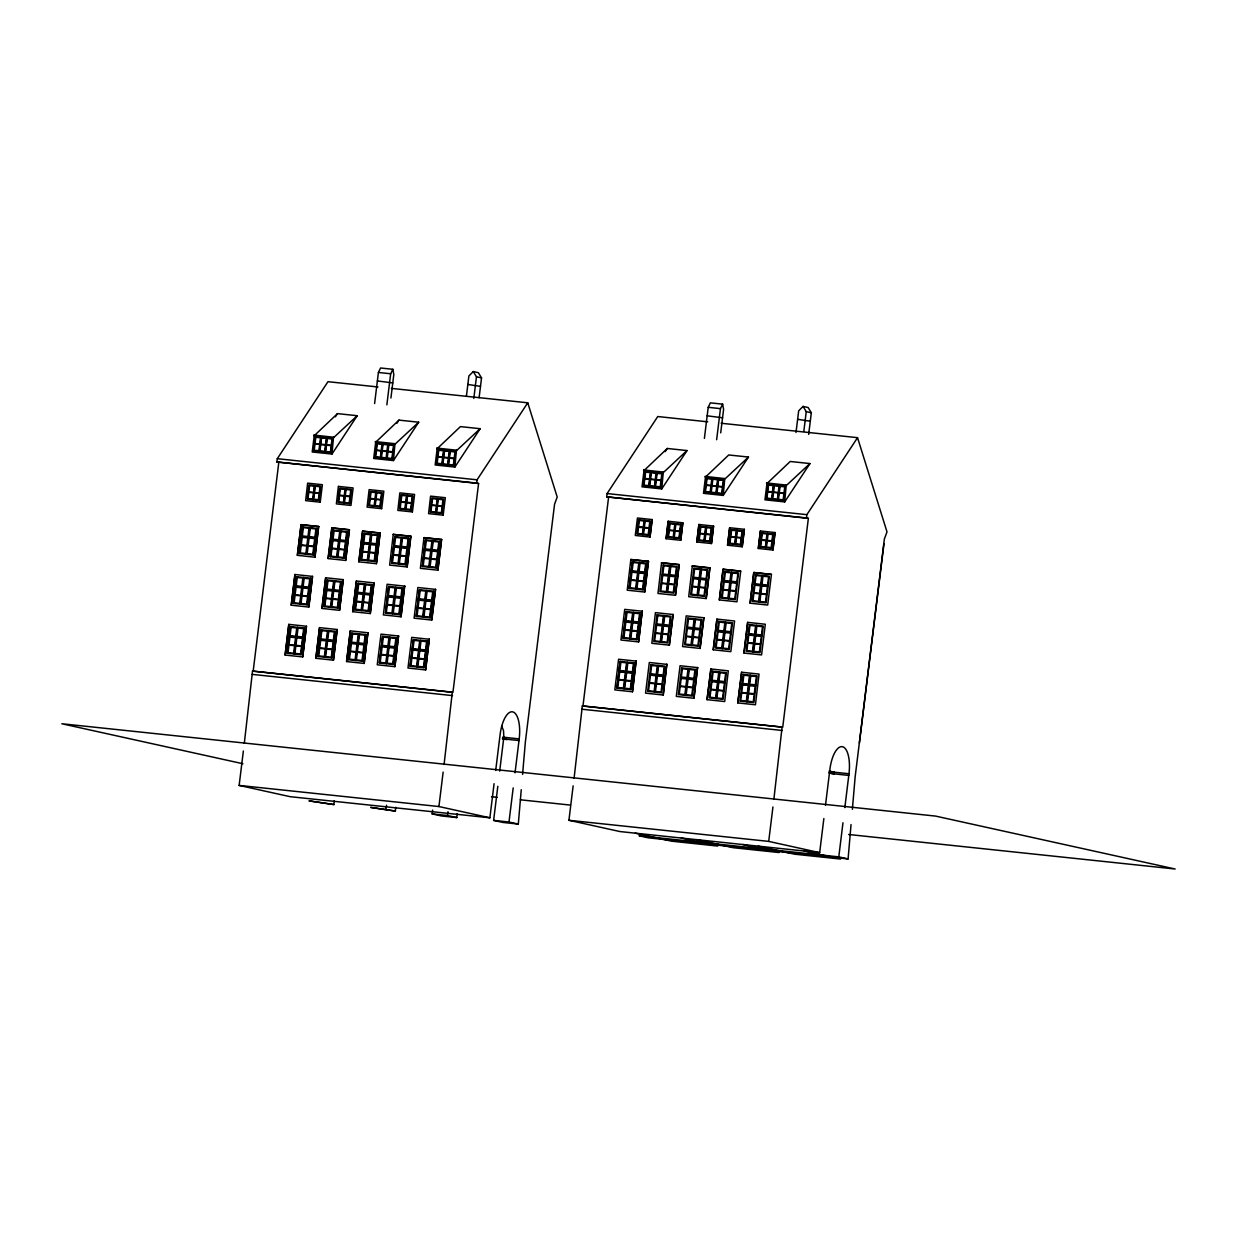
<?xml version="1.0" encoding="UTF-8"?>
<svg xmlns="http://www.w3.org/2000/svg" width="1237" height="1237" viewBox="0 0 1237 1237"><rect width="100%" height="100%" fill="white"/><g stroke="black" fill="none" stroke-linecap="round" stroke-linejoin="round"><path stroke-width="1.5" d="M333.897 804.576L309.219 800.896L333.897 804.576L334.222 800.756M395.361 811.07L370.698 807.405L395.361 811.07L395.685 807.251M432.625 810.111L432.161 813.9L441.47 815.956L456.824 817.58L457.164 813.76M497.815 786.299L493.625 820.394L502.933 822.45L518.303 824.074L521.256 789.701M522.571 774.424L525.369 741.968L554.563 504.217L557.207 497.027L527.751 402.798L391.371 388.387M848.087 858.926L838.794 856.87L639.003 835.764L648.312 837.82L848.087 858.926L851.041 824.569M852.37 809.292L855.154 776.836L883.991 543.615M244.307 743.344L252.518 671.088L452.943 692.333L478.58 483.512L276.887 461.973L277.289 458.695L327.975 381.692L377.919 386.965M494.073 783.701L489.883 817.796L290.107 796.674L239.143 785.418L243.364 750.998M253.168 671.227L278.804 462.406M285.036 655.038L288.809 624.376L306.467 626.262L302.709 656.924L285.19 655.069L288.809 624.376M291.159 605.171L294.932 574.509L312.59 576.396L308.833 607.058L291.313 605.202L294.932 574.509M297.282 555.305L301.055 524.643L318.713 526.529L314.956 557.191L297.437 555.336L301.055 524.643M287.278 653.275L290.401 626.571L304.379 628.071L301.117 654.729L287.123 653.244L290.401 626.571M293.246 603.378L296.524 576.705L310.502 578.205L307.24 604.862L293.401 603.409L296.524 576.705M299.369 553.511L302.648 526.838L316.626 528.338L313.348 554.996L299.524 553.542L302.648 526.838M314.291 435.177L312.219 451.984L331.964 454.056L357.215 415.709L337.485 413.622L314.09 435.857L313.781 435.068L334.021 437.264L357.215 415.709M294.19 654.002L297.468 627.329M300.313 604.135L303.591 577.463M306.436 554.269L309.714 527.596M313.131 499.748L314.878 485.6M319.378 451.397L321.11 437.233M318.899 500.367L320.63 486.203L308.987 484.966L307.379 499.145L318.775 500.336M325.13 452L326.877 437.852M320.228 502.191L322.378 484.703L307.642 483.141L305.632 500.645L320.105 502.16M312.451 576.365L308.833 607.058M318.574 526.498L314.956 557.191M331.964 454.056L333.511 437.156M315.775 658.285L319.533 627.623L337.206 629.509L333.449 660.171L315.93 658.316L319.533 627.623M321.898 608.418L325.656 577.756L343.329 579.643L339.572 610.305L322.053 608.449L325.656 577.756M328.021 558.552L331.779 527.89L349.452 529.776L345.695 560.438L328.176 558.583L331.933 527.936L349.452 529.776M338.381 486.388L336.371 503.892L350.968 505.438L353.117 487.95L338.505 486.419M318.017 656.522L321.141 629.819L335.119 631.318L331.841 657.991L317.863 656.491L321.141 629.819M323.986 606.625L327.264 579.952L341.242 581.452L337.964 608.125L324.14 606.656L327.264 579.952M330.109 556.758L333.387 530.085L347.365 531.585L344.087 558.258L330.264 556.789L333.387 530.085M324.929 657.249L328.207 630.576M331.052 607.382L334.33 580.71M337.175 557.516L340.453 530.843M343.871 502.995L345.602 488.847M349.638 503.614L351.37 489.45L339.711 488.213L338.103 502.392L349.499 503.583M343.175 579.612L339.572 610.305M349.298 529.745L345.695 560.438M374.61 403.556L378.414 372.476L380.579 367.992L392.84 369.291L393.814 374.455L390.923 398.005M346.515 661.532L350.272 630.87L367.946 632.756L364.173 663.419L346.654 661.579L350.272 630.87M352.622 611.666L356.395 581.003L374.069 582.89L370.296 613.552L352.777 611.712L356.395 581.003M358.745 561.799L362.518 531.137L380.192 533.023L376.419 563.685L358.9 561.845L362.673 531.183L380.192 533.023M348.602 659.738L351.865 633.066L365.858 634.566L362.58 661.238L348.741 659.769L351.865 633.066M354.725 609.872L357.988 583.199L371.981 584.699L368.703 611.372L354.864 609.903L357.988 583.199M360.848 560.005L364.111 533.333L378.105 534.832L374.826 561.505L360.988 560.036L364.111 533.333M375.754 441.671L373.698 458.479L393.428 460.566L418.694 422.204L398.948 420.116L375.569 442.351L375.244 441.563L395.484 443.758L418.694 422.204M386.856 404.855L390.676 373.76L392.84 369.291M355.668 660.496L358.946 633.839M361.792 610.63L365.07 583.957M367.915 560.763L371.177 534.09M374.61 506.242L376.342 492.094M380.841 457.891L382.573 443.743M380.362 506.861L382.109 492.697L370.451 491.46L368.842 505.639L380.238 506.83M386.609 458.494L388.341 444.346M381.707 508.685L383.841 491.197L369.121 489.636L367.095 507.139L381.568 508.654M373.914 582.859L370.296 613.552M380.037 532.992L376.419 563.685M393.428 460.566L394.974 443.65M398.685 636.004L381.011 634.133L377.239 664.779L394.912 666.666L398.53 635.973L394.912 666.666M404.808 586.137L387.135 584.266L383.362 614.913L401.035 616.799L404.654 586.106L401.035 616.799M393.258 534.399L389.64 565.093L407.159 566.933L410.931 536.27L393.258 534.399L410.931 536.27M379.481 663.017L382.604 636.313L396.582 637.813L393.32 664.485L379.326 662.986L382.759 636.344M385.449 613.119L388.727 586.446L402.705 587.946L399.443 614.619L385.604 613.15L388.727 586.446M391.572 563.252L394.85 536.58L408.828 538.08L405.566 564.752L391.727 563.283L394.85 536.58M386.392 663.743L389.67 637.086M392.516 613.877L395.794 587.219M398.639 564.01L401.917 537.353M405.334 509.489L407.081 495.341M411.101 510.108L412.833 495.96L401.19 494.707L399.582 508.886L410.978 510.077M405.566 564.752L408.828 538.08M412.431 511.932L414.581 494.46L399.86 492.883L397.835 510.386L412.308 511.902M410.777 536.24L407.159 566.933M386.052 809.029L386.532 805.241M429.409 639.266L411.735 637.38L407.978 668.042L425.652 669.913L429.254 639.22L425.652 669.913M435.532 589.4L417.859 587.513L414.101 618.175L431.775 620.046L435.532 589.4L431.775 620.046M423.982 537.647L420.379 568.34L437.898 570.18L441.655 539.533L423.982 537.647L441.655 539.533M410.22 666.264L413.344 639.56L427.322 641.06L424.044 667.733L410.065 666.233L413.498 639.591M416.189 616.366L419.467 589.693L433.445 591.193L430.167 617.866L416.343 616.397L419.467 589.693M422.312 566.5L425.59 539.827L439.568 541.327L436.29 567.999L422.466 566.531L425.59 539.827M437.233 448.181L435.161 464.973L454.891 467.06L480.157 428.698L460.427 426.61L437.032 448.845L436.723 448.057L456.963 450.253L480.157 428.698M417.132 667.006L420.41 640.333M423.255 617.139L426.533 590.466M429.378 567.273L432.656 540.6M436.073 512.752L437.805 498.588M442.32 464.385L444.052 450.237M441.841 513.355L443.573 499.207L431.929 497.954L430.306 512.133L441.717 513.324M448.072 465.004L449.82 450.84M436.29 567.999L439.568 541.327M443.171 515.18L445.32 497.707L430.584 496.13L428.574 513.633L443.047 515.149M441.501 539.487L437.898 570.18M454.891 467.06L456.453 450.144M466.457 395.763L468.885 375.971L473.261 371.564L478.348 372.677L481.533 377.904L479.106 397.68M473.802 398.438L476.461 376.775L473.261 371.564M478.58 483.512L476.662 483.095L477.065 479.817L527.751 402.798M252.518 671.088L452.309 692.194L444.083 764.466M489.883 817.796L438.919 806.539L443.14 772.12M456.824 817.58L447.531 815.523L447.995 811.735M495.697 770.435L500.088 734.685A25.142 9.741 -84 0 1 512.706 711.863A25.142 9.741 -84 0 1 519.2 738.906L502.748 737.128L502.547 738.798L506.814 739.649M499.686 771.146L503.629 738.937M518.303 824.074L508.995 822.017L513.185 787.923M515.04 772.769L519.2 738.906M574.092 778.212L582.318 705.94L782.727 727.201L808.364 518.38L606.671 496.841L607.089 493.563L657.759 416.544L707.703 421.817M823.857 818.554L819.667 852.649L619.892 831.542L568.927 820.286L573.148 785.851M582.952 706.08L608.589 497.259M636.266 661.115L618.593 659.244L614.82 689.89L632.494 691.777L636.112 661.084L632.494 691.777M642.39 611.248L624.716 609.377L620.943 640.024L638.617 641.91L642.235 611.217L638.617 641.91M630.839 559.511L627.221 590.204L644.74 592.044L648.513 561.382L630.839 559.511L648.513 561.382M652.162 519.571L637.442 517.994L635.292 535.466L650.013 537.044L652.162 519.571L650.013 537.044M616.907 688.097L620.185 661.424L634.179 662.924L630.901 689.597L617.062 688.128L620.185 661.424M623.031 638.23L626.309 611.557L640.302 613.057L637.024 639.73L623.185 638.261L626.309 611.557M629.154 588.364L632.432 561.691L646.41 563.191L643.147 589.863L629.308 588.395L632.432 561.691M644.075 470.029L642.018 486.837L661.749 488.924L686.999 450.562L667.269 448.474L643.874 470.709L643.565 469.921L663.805 472.117L686.999 450.562M638.771 519.818L637.024 533.967L648.683 535.219L650.291 521.04L638.895 519.849M623.989 688.87L627.252 662.197M630.097 639.003L633.375 612.33M636.22 589.137L639.498 562.464M642.915 534.6L644.663 520.452M649.162 486.249L650.894 472.101M654.93 486.852L656.661 472.704M643.147 589.863L646.271 563.16M648.358 561.351L644.74 592.044M661.749 488.924L663.295 472.008M666.99 664.377L649.317 662.491L645.559 693.153L663.233 695.024L666.836 664.331L663.233 695.024M673.114 614.511L655.44 612.624L651.837 643.317L669.356 645.157L673.114 614.511L669.356 645.157M661.563 562.758L657.96 593.451L675.479 595.291L679.237 564.644L661.563 562.758L679.237 564.644M666.032 538.713L668.166 521.241L682.901 522.818L680.752 540.291L666.155 538.744L668.166 521.241M650.925 664.671L647.647 691.344L661.625 692.844L664.903 666.171L651.079 664.702M657.048 614.804L653.77 641.477L667.748 642.977L671.026 616.304L657.203 614.835M663.171 564.938L659.893 591.611L673.871 593.111L677.149 566.438L663.326 564.969M667.764 537.214L669.511 523.065L681.154 524.318L679.422 538.466L667.887 537.245L669.511 523.065M654.713 692.117L657.991 665.444M660.836 642.25L664.114 615.578M666.959 592.384L670.238 565.711M673.655 537.863L675.402 523.699M679.422 538.466L681.03 524.287M682.778 522.787L680.752 540.291M679.082 564.598L675.479 595.291M704.394 438.408L708.213 407.329L710.363 402.86L722.624 404.143L723.599 409.308L720.707 432.857M697.73 667.624L680.056 665.738L676.299 696.4L693.972 698.287L697.575 667.578L693.972 698.287M703.853 617.758L686.179 615.871L682.577 646.564L700.096 648.42L703.853 617.758L700.096 648.42M692.303 566.005L688.7 596.698L706.219 598.553L709.976 567.891L692.303 566.005L709.976 567.891M696.756 541.961L698.905 524.488L713.641 526.065L711.491 543.538L696.895 541.992L698.905 524.488M681.664 667.918L678.386 694.591L692.364 696.091L695.642 669.418L681.803 667.965M687.787 618.052L684.664 644.755L698.488 646.224L701.766 619.551L687.927 618.098M693.911 568.185L690.633 594.858L704.611 596.358L707.734 569.654L694.05 568.231M705.538 476.539L703.482 493.331L723.212 495.418L748.478 457.056L728.748 454.969L705.353 477.204L705.028 476.415L725.284 478.626L748.478 457.056M698.503 540.461L700.235 526.313L711.893 527.565L710.162 541.713L698.627 540.492L700.235 526.313M685.453 695.364L688.731 668.691M691.576 645.498L694.854 618.825M697.699 595.631L700.977 568.958M704.394 541.11L706.126 526.947M716.64 439.707L720.46 408.627L722.624 404.143M710.626 492.743L712.373 478.595M710.162 541.713L711.893 527.565M716.393 493.362L718.125 479.198M713.502 526.034L711.491 543.538M709.822 567.845L706.219 598.553M723.212 495.418L724.774 478.503M707.023 699.647L710.796 668.985L728.315 670.841L724.696 701.534L707.023 699.647L710.95 669.016M713.146 649.781L716.919 619.118L734.592 621.005L730.82 651.667L713.301 649.812L716.919 619.118M719.269 599.914L723.042 569.252L740.716 571.138L736.943 601.8L719.424 599.945L723.042 569.252M727.495 545.223L729.644 527.735L744.365 529.312L742.215 546.785L727.619 545.239L729.644 527.735M712.388 671.165L709.126 697.838L723.104 699.338L726.382 672.665L712.543 671.212M718.511 621.299L715.388 648.018L729.227 649.471L732.505 622.799L718.666 621.345M724.635 571.432L721.357 598.105L735.35 599.605L738.474 572.901L724.789 571.479M729.242 543.723L730.974 529.56L742.633 530.812L740.886 544.96L729.366 543.739L730.974 529.56M716.192 698.611L719.455 671.938M722.315 648.745L725.578 622.072M728.438 598.878L731.701 572.205M735.134 544.357L736.865 530.194M742.494 530.781L740.886 544.96M737.762 702.894L741.535 672.232L759.054 674.088L755.436 704.781L737.762 702.894L741.69 672.263M743.885 653.028L747.658 622.366L765.316 624.252L761.559 654.914L744.04 653.059L747.658 622.366M750.009 603.161L753.781 572.499L771.44 574.385L767.682 605.048L750.163 603.192L753.781 572.499M758.235 548.47L760.384 530.982L775.104 532.559L772.955 550.032L758.358 548.486L760.384 530.982M743.128 674.428L739.85 701.085L753.843 702.585L757.106 675.912L743.282 674.459M749.251 624.561L746.127 651.265L759.966 652.719L763.229 626.046L749.406 624.592M755.374 574.695L752.096 601.352L766.09 602.852L769.352 576.179L755.529 574.726M767.017 483.033L764.945 499.825L784.691 501.913L809.941 463.566L790.211 461.478L766.816 483.698L766.507 482.925L786.747 485.12L809.941 463.566M759.966 546.97L761.714 532.807L773.357 534.059L771.625 548.207L760.106 546.986L761.714 532.807M746.916 701.858L750.194 675.186M753.039 651.992L756.317 625.319M759.162 602.125L762.44 575.452M765.858 547.604L767.605 533.456M772.104 499.238L773.836 485.09M771.625 548.207L773.233 534.028M777.857 499.856L779.604 485.708M774.98 532.528L772.955 550.032M784.691 501.913L786.237 484.997M796.009 432.502L798.669 410.839L803.045 406.416L808.132 407.53L811.333 412.756L808.658 434.419M803.818 431.419L806.246 411.643L803.045 406.416M808.364 518.38L806.462 517.947L806.864 514.669L857.535 437.666L721.156 423.24M582.318 705.94L782.093 727.047L773.867 799.318M819.667 852.649L768.703 841.392L772.939 806.972M825.481 805.302L829.671 771.208M829.996 771.269L829.872 769.538A25.142 9.741 -84 0 1 842.49 746.715A25.142 9.741 -84 0 1 848.984 773.759L831.388 771.873M838.794 856.87L842.969 822.775M844.84 807.622L848.984 773.759M859.375 743.05L884.347 539.085L887.006 531.879L857.535 437.666M335.382 416.823L337.485 413.622M396.845 423.317L398.948 420.116M665.166 451.675L667.269 448.474M378.414 372.476L390.676 373.76M708.213 407.329L720.46 408.627M467.849 384.46L480.497 386.377M797.633 419.312L810.281 421.229M377.378 380.95L392.778 382.929M707.162 415.802L722.563 417.797M277.289 458.695L477.065 479.817M607.089 493.563L806.864 514.669M276.887 461.973L476.662 483.095M606.671 496.841L806.462 517.947M301.194 524.674L318.713 526.529M723.197 569.283L740.716 571.138M753.921 572.53L771.44 574.385M301.612 536.564L315.435 538.018M332.351 539.811L346.174 541.265M363.075 543.058L376.914 544.512M393.814 546.306L407.653 547.759M424.554 549.553L438.377 551.006M631.396 571.417L645.235 572.87M662.135 574.664L675.959 576.117M692.875 577.911L706.698 579.38M723.599 581.158L737.438 582.627M754.338 584.405L768.162 585.874M295.488 586.431L309.312 587.884M326.228 589.678L340.051 591.131M356.952 592.925L370.791 594.378M387.691 596.172L401.53 597.626M418.431 599.419L432.254 600.873M625.273 621.283L639.112 622.737M656.012 624.53L669.835 625.984M686.751 627.777L700.575 629.246M717.475 631.025L731.314 632.494M748.215 634.272L762.038 635.741M289.365 636.297L303.189 637.751M320.105 639.544L333.928 640.998M350.829 642.792L364.668 644.245M381.568 646.039L395.407 647.492M412.308 649.286L426.131 650.739M619.149 671.15L632.988 672.603M649.889 674.397L663.712 675.85M680.628 677.644L694.452 679.113M711.352 680.891L725.191 682.36M742.092 684.138L755.915 685.607M252.116 674.366L452.541 695.611M581.916 709.218L782.325 730.479M502.547 738.798L518.999 740.561M831.187 773.527L848.783 775.429M491.506 796.752L497.274 797.355M520.313 799.798L570.242 805.071M848.69 834.496L1175.15 869.008L935.605 816.095L61.85 723.753L242.916 763.739M239.143 785.418L438.919 806.539M568.927 820.286L768.703 841.392M432.161 813.9L447.531 815.523M493.625 820.394L508.995 822.017M806.246 411.643L811.333 412.756M476.461 376.775L481.533 377.904M744.365 529.312L742.215 546.785M378.105 534.832L374.826 561.505M347.365 531.585L344.087 558.258M316.626 528.338L313.348 554.996M640.302 613.057L637.024 639.73M433.445 591.193L430.167 617.866M402.705 587.946L399.443 614.619M371.981 584.699L368.703 611.372M341.242 581.452L337.964 608.125M310.502 578.205L307.24 604.862M634.179 662.924L630.901 689.597M427.322 641.06L424.044 667.733M396.582 637.813L393.32 664.485M367.946 632.756L364.173 663.419M365.858 634.566L362.58 661.238M337.206 629.509L333.449 660.171M335.119 631.318L331.841 657.991M306.467 626.262L302.709 656.924M304.379 628.071L301.117 654.729M829.037 771.13L834.48 772.321M830.089 771.44L833.723 772.244M828.836 772.785L834.279 773.991M804.313 851.025L840.619 859.05L794.525 854.179L758.204 846.154M742.834 844.531L779.155 852.556L733.046 847.685L696.74 839.66M681.371 838.037L717.676 846.062L671.583 841.175L635.261 833.166M501.634 725.825L503.521 730.68L503.83 737.283M288.948 645.111L288.02 652.641L293.633 653.229L294.561 645.699L288.948 645.111M289.922 637.07L289.01 644.601L294.622 645.188L295.535 637.658L289.922 637.07M291.112 627.375L290.107 635.648L295.72 636.251L296.725 627.963L291.112 627.375M295.071 595.244L294.143 602.775L299.756 603.362L300.684 595.832L295.071 595.244M296.045 587.204L295.133 594.734L300.746 595.322L301.658 587.791L296.045 587.204M297.236 577.509L296.231 585.781L301.843 586.384L302.849 578.096L297.236 577.509M301.194 545.378L300.266 552.908L305.879 553.496L306.807 545.965L301.194 545.378M302.168 537.337L301.256 544.868L306.869 545.455L307.781 537.925L302.168 537.337M303.359 527.642L302.354 535.915L307.967 536.518L308.972 528.23L303.359 527.642M315.342 436.63L313.61 450.778L330.897 452.618L332.629 438.455L315.342 436.63M308.755 492.341L307.982 498.619L312.667 499.099L313.44 492.836L308.755 492.341M309.575 485.631L308.817 491.909L313.487 492.403L314.26 486.126L309.575 485.631M315.002 443.975L314.229 450.253L318.899 450.747L319.672 444.47L315.002 443.975M315.822 437.279L315.048 443.557L319.718 444.052L320.491 437.774L315.822 437.279M295.859 645.838L294.932 653.368L300.545 653.956L301.472 646.425L295.859 645.838M296.849 637.797L295.921 645.327L301.534 645.915L302.462 638.385L296.849 637.797M298.04 628.102L297.019 636.39L302.632 636.978L303.653 628.705L298.04 628.102M301.983 595.971L301.055 603.501L306.668 604.089L307.596 596.559L301.983 595.971M302.972 587.931L302.044 595.461L307.657 596.048L308.585 588.518L302.972 587.931M304.163 578.236L303.142 586.524L308.755 587.111L309.776 578.839L304.163 578.236M308.106 546.105L307.178 553.635L312.791 554.222L313.719 546.692L308.106 546.105M309.095 538.064L308.168 545.594L313.781 546.182L314.708 538.652L309.095 538.064M310.286 528.369L309.265 536.657L314.878 537.245L315.899 528.972L310.286 528.369M314.523 492.945L313.75 499.222L318.419 499.717L319.192 493.439L314.523 492.945M315.342 486.249L314.569 492.512L319.254 493.006L320.012 486.744L315.342 486.249M320.754 444.593L319.981 450.856L324.666 451.35L325.439 445.088L320.754 444.593M321.574 437.883L320.816 444.16L325.486 444.655L326.259 438.377L321.574 437.883M326.522 445.196L325.748 451.474L330.434 451.969L331.191 445.691L326.522 445.196M327.341 438.501L326.568 444.763L331.253 445.258L332.026 438.996L327.341 438.501M319.672 648.358L318.759 655.888L324.357 656.476L325.285 648.946L319.672 648.358M320.661 640.318L319.734 647.848L325.346 648.435L326.274 640.905L320.661 640.318M321.852 630.623L320.831 638.91L326.444 639.498L327.465 631.226L321.852 630.623M325.795 598.492L324.883 606.022L330.48 606.609L331.408 599.079L325.795 598.492M326.784 590.451L325.857 597.981L331.47 598.569L332.397 591.039L326.784 590.451M327.975 580.756L326.955 589.044L332.567 589.632L333.588 581.359L327.975 580.756M331.918 548.625L330.99 556.155L336.603 556.743L337.531 549.213L331.918 548.625M332.908 540.584L331.98 548.115L337.593 548.702L338.521 541.172L332.908 540.584M334.098 530.889L333.078 539.177L338.691 539.765L339.711 531.493L334.098 530.889M339.495 495.589L338.722 501.866L343.391 502.361L344.164 496.083L339.495 495.589M340.314 488.878L339.541 495.156L344.226 495.65L344.999 489.373L340.314 488.878M326.599 649.085L325.671 656.615L331.284 657.218L332.212 649.672L326.599 649.085M327.573 641.044L326.661 648.575L332.274 649.162L333.186 641.632L327.573 641.044M328.764 631.349L327.759 639.637L333.371 640.225L334.377 631.952L328.764 631.349M332.722 599.218L331.794 606.748L337.407 607.352L338.32 599.806L332.722 599.218M333.696 591.178L332.784 598.708L338.397 599.296L339.309 591.765L333.696 591.178M334.887 581.483L333.882 589.771L339.495 590.358L340.5 582.086L334.887 581.483M338.845 549.352L337.917 556.882L343.53 557.485L344.443 549.939L338.845 549.352M339.819 541.311L338.907 548.841L344.52 549.429L345.432 541.899L339.819 541.311M341.01 531.616L340.005 539.904L345.618 540.492L346.623 532.219L341.01 531.616M345.262 496.192L344.489 502.469L349.159 502.964L349.932 496.686L345.262 496.192M346.082 489.496L345.309 495.774L349.978 496.269L350.751 489.991L346.082 489.496M350.411 651.605L349.483 659.135L355.096 659.723L356.024 652.193L350.411 651.605M351.401 643.565L350.473 651.095L356.086 651.683L357.014 644.152L351.401 643.565M352.591 633.87L351.571 642.158L357.184 642.745L358.204 634.473L352.591 633.87M356.534 601.739L355.607 609.269L361.219 609.856L362.147 602.326L356.534 601.739M357.524 593.698L356.596 601.228L362.209 601.816L363.137 594.286L357.524 593.698M358.715 584.003L357.694 592.291L363.307 592.879L364.327 584.606L358.715 584.003M362.657 551.872L361.73 559.402L367.343 559.99L368.27 552.46L362.657 551.872M363.647 543.832L362.719 551.362L368.332 551.949L369.26 544.419L363.647 543.832M364.838 534.137L363.817 542.424L369.43 543.012L370.451 534.74L364.838 534.137M376.821 443.124L375.074 457.288L392.361 459.113L394.108 444.949L376.821 443.124M370.234 498.836L369.461 505.113L374.131 505.608L374.904 499.331L370.234 498.836M371.054 492.125L370.28 498.403L374.95 498.898L375.723 492.62L371.054 492.125M376.465 450.469L375.692 456.747L380.377 457.242L381.135 450.964L376.465 450.469M377.285 443.774L376.512 450.052L381.197 450.546L381.97 444.269L377.285 443.774M357.323 652.332L356.395 659.862L362.008 660.465L362.936 652.935L357.323 652.332M358.313 644.291L357.385 651.822L362.998 652.425L363.925 644.879L358.313 644.291M359.503 634.612L358.483 642.884L364.095 643.472L365.116 635.199L359.503 634.612M363.446 602.465L362.518 609.996L368.131 610.599L369.059 603.068L363.446 602.465M364.436 594.425L363.508 601.955L369.121 602.558L370.049 595.012L364.436 594.425M365.626 584.745L364.606 593.018L370.219 593.605L371.239 585.333L365.626 584.745M369.569 552.599L368.641 560.129L374.254 560.732L375.182 553.202L369.569 552.599M370.559 544.558L369.631 552.089L375.244 552.692L376.172 545.146L370.559 544.558M371.749 534.879L370.729 543.151L376.342 543.739L377.362 535.466L371.749 534.879M375.986 499.439L375.213 505.717L379.898 506.211L380.671 499.934L375.986 499.439M376.806 492.743L376.048 499.021L380.718 499.516L381.491 493.238L376.806 492.743M382.233 451.088L381.46 457.365L386.13 457.86L386.903 451.582L382.233 451.088M383.053 444.377L382.279 450.655L386.965 451.149L387.722 444.872L383.053 444.377M387.985 451.691L387.227 457.968L391.897 458.463L392.67 452.185L387.985 451.691M388.82 444.995L388.047 451.273L392.717 451.768L393.49 445.49L388.82 444.995M381.151 654.852L380.223 662.383L385.836 662.97L386.764 655.44L381.151 654.852M382.14 646.812L381.212 654.342L386.825 654.93L387.753 647.399L382.14 646.812M383.331 637.117L382.31 645.405L387.923 645.992L388.928 637.72L383.331 637.117M387.274 604.986L386.346 612.516L391.959 613.104L392.887 605.573L387.274 604.986M388.263 596.945L387.336 604.476L392.949 605.063L393.876 597.533L388.263 596.945M389.454 587.25L388.433 595.538L394.046 596.126L395.051 587.853L389.454 587.25M393.397 555.119L392.469 562.649L398.082 563.237L399.01 555.707L393.397 555.119M394.387 547.079L393.459 554.609L399.072 555.197L399.999 547.666L394.387 547.079M395.577 537.384L394.557 545.672L400.169 546.259L401.175 537.987L395.577 537.384M400.958 502.083L400.185 508.361L404.87 508.855L405.643 502.578L400.958 502.083M401.793 495.372L401.02 501.65L405.69 502.145L406.463 495.867L401.793 495.372M388.062 655.579L387.135 663.109L392.748 663.712L393.675 656.182L388.062 655.579M389.052 647.539L388.124 655.069L393.737 655.672L394.665 648.142L389.052 647.539M390.243 637.859L389.222 646.131L394.835 646.719L395.855 638.447L390.243 637.859M394.186 605.713L393.258 613.243L398.871 613.846L399.798 606.316L394.186 605.713M395.175 597.672L394.247 605.202L399.86 605.805L400.788 598.275L395.175 597.672M396.366 587.992L395.345 596.265L400.958 596.852L401.979 588.58L396.366 587.992M400.309 555.846L399.381 563.376L404.994 563.979L405.922 556.449L400.309 555.846M401.298 547.805L400.371 555.336L405.983 555.939L406.911 548.408L401.298 547.805M402.489 538.126L401.468 546.398L407.081 546.986L408.102 538.713L402.489 538.126M406.726 502.686L405.952 508.964L410.638 509.458L411.395 503.181L406.726 502.686M407.545 495.991L406.772 502.268L411.457 502.763L412.23 496.485L407.545 495.991M411.875 658.099L410.962 665.63L416.575 666.233L417.487 658.687L411.875 658.099M412.864 650.059L411.952 657.589L417.549 658.177L418.477 650.647L412.864 650.059M414.055 640.364L413.05 648.652L418.647 649.239L419.668 640.967L414.055 640.364M417.998 608.233L417.085 615.763L422.698 616.366L423.611 608.82L417.998 608.233M418.987 600.192L418.075 607.723L423.672 608.31L424.6 600.78L418.987 600.192M420.178 590.497L419.173 598.785L424.77 599.373L425.791 591.1L420.178 590.497M424.121 558.366L423.209 565.897L428.822 566.5L429.734 558.954L424.121 558.366M425.111 550.326L424.183 557.856L429.796 558.444L430.723 550.913L425.111 550.326M426.301 540.631L425.296 548.919L430.893 549.506L431.914 541.234L426.301 540.631M438.285 449.619L436.553 463.782L453.84 465.607L455.572 451.459L438.285 449.619M431.698 505.33L430.924 511.608L435.61 512.103L436.367 505.825L431.698 505.33M432.517 498.635L431.744 504.897L436.429 505.392L437.202 499.13L432.517 498.635M437.929 456.979L437.171 463.241L441.841 463.736L442.614 457.474L437.929 456.979M438.764 450.268L437.991 456.546L442.66 457.041L443.434 450.763L438.764 450.268M418.802 658.826L417.874 666.356L423.487 666.959L424.415 659.429L418.802 658.826M419.791 650.786L418.864 658.316L424.477 658.919L425.404 651.389L419.791 650.786M420.982 641.106L419.962 649.379L425.574 649.966L426.579 641.694L420.982 641.106M424.925 608.96L423.997 616.49L429.61 617.093L430.538 609.563L424.925 608.96M425.915 600.919L424.987 608.449L430.6 609.052L431.527 601.522L425.915 600.919M427.09 591.24L426.085 599.512L431.698 600.1L432.703 591.827L427.09 591.24M431.048 559.093L430.12 566.623L435.733 567.226L436.661 559.696L431.048 559.093M432.038 551.053L431.11 558.583L436.723 559.186L437.635 551.656L432.038 551.053M433.213 541.373L432.208 549.645L437.821 550.233L438.826 541.961L433.213 541.373M437.465 505.933L436.692 512.211L441.362 512.706L442.135 506.428L437.465 505.933M438.285 499.238L437.511 505.516L442.197 506.01L442.954 499.733L438.285 499.238M443.696 457.582L442.923 463.86L447.608 464.354L448.382 458.077L443.696 457.582M444.516 450.887L443.758 457.149L448.428 457.644L449.201 451.366L444.516 450.887M449.464 458.185L448.691 464.463L453.36 464.957L454.134 458.68L449.464 458.185M450.283 451.49L449.51 457.767L454.195 458.262L454.969 451.984L450.283 451.49M618.732 679.963L617.804 687.494L623.417 688.081L624.345 680.551L618.732 679.963M619.722 671.923L618.794 679.453L624.407 680.041L625.334 672.511L619.722 671.923M620.912 662.228L619.892 670.516L625.505 671.103L626.525 662.831L620.912 662.228M624.855 630.097L623.927 637.627L629.54 638.215L630.468 630.684L624.855 630.097M625.845 622.056L624.917 629.587L630.53 630.174L631.458 622.644L625.845 622.056M627.035 612.361L626.015 620.649L631.628 621.237L632.648 612.964L627.035 612.361M630.978 580.23L630.05 587.761L635.663 588.348L636.591 580.818L630.978 580.23M631.968 572.19L631.04 579.72L636.653 580.308L637.581 572.777L631.968 572.19M633.158 562.495L632.138 570.783L637.751 571.37L638.771 563.098L633.158 562.495M645.142 471.483L643.395 485.646L660.682 487.471L662.429 473.323L645.142 471.483M638.539 527.194L637.766 533.472L642.451 533.967L643.225 527.689L638.539 527.194M639.374 520.483L638.601 526.761L643.271 527.256L644.044 520.978L639.374 520.483M644.786 478.827L644.013 485.105L648.683 485.6L649.456 479.322L644.786 478.827M645.606 472.132L644.833 478.41L649.518 478.905L650.275 472.627L645.606 472.132M625.644 680.69L624.716 688.22L630.329 688.823L631.257 681.293L625.644 680.69M626.633 672.65L625.706 680.18L631.318 680.783L632.246 673.253L626.633 672.65M627.824 662.97L626.803 671.243L632.416 671.83L633.437 663.558L627.824 662.97M631.767 630.824L630.839 638.354L636.452 638.957L637.38 631.427L631.767 630.824M632.756 622.783L631.829 630.313L637.442 630.916L638.369 623.386L632.756 622.783M633.947 613.104L632.927 621.376L638.539 621.964L639.56 613.691L633.947 613.104M637.89 580.957L636.962 588.487L642.575 589.09L643.503 581.56L637.89 580.957M638.88 572.917L637.952 580.447L643.565 581.05L644.492 573.52L638.88 572.917M640.07 563.237L639.05 571.509L644.663 572.097L645.683 563.825L640.07 563.237M644.307 527.797L643.534 534.075L648.219 534.57L648.977 528.292L644.307 527.797M645.126 521.102L644.353 527.379L649.038 527.874L649.812 521.597L645.126 521.102M650.538 479.446L649.781 485.724L654.45 486.218L655.223 479.941L650.538 479.446M651.373 472.735L650.6 479.013L655.27 479.508L656.043 473.23L651.373 472.735M656.306 480.049L655.533 486.327L660.218 486.821L660.991 480.544L656.306 480.049M657.125 473.354L656.368 479.631L661.037 480.126L661.81 473.848L657.125 473.354M649.471 683.211L648.544 690.741L654.157 691.344L655.069 683.798L649.471 683.211M650.446 675.17L649.533 682.7L655.146 683.288L656.058 675.758L650.446 675.17M651.636 665.475L650.631 673.763L656.244 674.351L657.249 666.078L651.636 665.475M655.595 633.344L654.667 640.874L660.28 641.477L661.192 633.932L655.595 633.344M656.569 625.303L655.656 632.834L661.269 633.421L662.182 625.891L656.569 625.303M657.759 615.609L656.754 623.896L662.367 624.484L663.372 616.212L657.759 615.609M661.718 583.477L660.79 591.008L666.403 591.611L667.315 584.065L661.718 583.477M662.692 575.437L661.78 582.967L667.377 583.555L668.305 576.025L662.692 575.437M663.882 565.742L662.877 574.03L668.49 574.617L669.495 566.345L663.882 565.742M669.279 530.441L668.506 536.719L673.191 537.214L673.964 530.936L669.279 530.441M670.098 523.746L669.325 530.008L674.01 530.503L674.783 524.241L670.098 523.746M656.383 683.937L655.455 691.468L661.068 692.071L661.996 684.54L656.383 683.937M657.373 675.897L656.445 683.427L662.058 684.03L662.986 676.5L657.373 675.897M658.563 666.217L657.543 674.49L663.156 675.077L664.176 666.805L658.563 666.217M662.506 634.071L661.579 641.601L667.191 642.204L668.119 634.674L662.506 634.071M663.496 626.03L662.568 633.56L668.181 634.164L669.109 626.633L663.496 626.03M664.686 616.351L663.666 624.623L669.279 625.211L670.284 616.938L664.686 616.351M668.629 584.204L667.702 591.734L673.315 592.337L674.242 584.807L668.629 584.204M669.619 576.164L668.691 583.694L674.304 584.297L675.232 576.767L669.619 576.164M670.81 566.484L669.789 574.757L675.402 575.344L676.407 567.072L670.81 566.484M675.046 531.044L674.273 537.322L678.943 537.817L679.716 531.539L675.046 531.044M675.866 524.349L675.093 530.627L679.778 531.121L680.536 524.844L675.866 524.349M680.195 686.458L679.268 693.988L684.881 694.591L685.808 687.061L680.195 686.458M681.185 678.417L680.257 685.947L685.87 686.55L686.798 679.005L681.185 678.417M682.376 668.738L681.355 677.01L686.968 677.598L687.988 669.325L682.376 668.738M686.319 636.591L685.391 644.121L691.004 644.724L691.931 637.194L686.319 636.591M687.308 628.551L686.38 636.081L691.993 636.684L692.921 629.138L687.308 628.551M688.499 618.871L687.478 627.144L693.091 627.731L694.112 619.459L688.499 618.871M692.442 586.725L691.514 594.255L697.127 594.858L698.055 587.328L692.442 586.725M693.431 578.684L692.504 586.214L698.116 586.817L699.044 579.272L693.431 578.684M694.622 569.005L693.601 577.277L699.214 577.865L700.235 569.592L694.622 569.005M706.605 477.992L704.874 492.14L722.161 493.965L723.892 479.817L706.605 477.992M700.018 533.688L699.245 539.966L703.915 540.461L704.688 534.183L700.018 533.688M700.838 526.993L700.065 533.271L704.75 533.765L705.507 527.488L700.838 526.993M706.25 485.337L705.477 491.615L710.162 492.11L710.935 485.832L706.25 485.337M707.069 478.626L706.312 484.904L710.981 485.399L711.754 479.121L707.069 478.626M705.77 534.291L705.013 540.569L709.682 541.064L710.455 534.786L705.77 534.291M706.605 527.596L705.832 533.874L710.502 534.369L711.275 528.091L706.605 527.596M687.107 687.184L686.195 694.73L691.808 695.318L692.72 687.787L687.107 687.184M688.097 679.144L687.184 686.674L692.782 687.277L693.71 679.747L688.097 679.144M689.287 669.464L688.282 677.737L693.88 678.34L694.9 670.052L689.287 669.464M693.23 637.318L692.318 644.864L697.931 645.451L698.843 637.921L693.23 637.318M694.22 629.277L693.308 636.808L698.905 637.411L699.833 629.88L694.22 629.277M695.41 619.598L694.405 627.87L700.003 628.473L701.023 620.185L695.41 619.598M699.353 587.451L698.441 594.997L704.054 595.585L704.966 588.054L699.353 587.451M700.343 579.411L699.431 586.941L705.028 587.544L705.956 580.014L700.343 579.411M701.534 569.731L700.529 578.004L706.126 578.607L707.147 570.319L701.534 569.731M712.017 485.94L711.244 492.218L715.929 492.713L716.687 486.435L712.017 485.94M712.837 479.245L712.064 485.522L716.749 486.017L717.522 479.74L712.837 479.245M717.785 486.543L717.012 492.821L721.681 493.316L722.454 487.038L717.785 486.543M718.604 479.848L717.831 486.126L722.501 486.62L723.274 480.343L718.604 479.848M710.935 689.705L710.007 697.235L715.62 697.838L716.548 690.308L710.935 689.705M711.924 681.664L710.997 689.195L716.61 689.798L717.537 682.267L711.924 681.664M713.115 671.985L712.095 680.257L717.707 680.845L718.728 672.572L713.115 671.985M717.058 639.838L716.13 647.368L721.743 647.972L722.671 640.441L717.058 639.838M718.048 631.798L717.12 639.328L722.733 639.931L723.66 632.401L718.048 631.798M719.238 622.118L718.218 630.391L723.831 630.978L724.851 622.706L719.238 622.118M723.181 589.972L722.253 597.502L727.866 598.105L728.794 590.575L723.181 589.972M724.171 581.931L723.243 589.461L728.856 590.064L729.784 582.534L724.171 581.931M725.361 572.252L724.341 580.524L729.954 581.112L730.974 572.839L725.361 572.252M730.742 536.935L729.985 543.213L734.654 543.708L735.427 537.43L730.742 536.935M731.577 530.24L730.804 536.518L735.474 537.013L736.247 530.735L731.577 530.24M736.51 537.554L735.737 543.816L740.422 544.311L741.195 538.049L736.51 537.554M737.329 530.843L736.572 537.121L741.241 537.616L742.014 531.338L737.329 530.843M717.847 690.447L716.919 697.977L722.532 698.565L723.459 691.035L717.847 690.447M718.836 682.391L717.908 689.937L723.521 690.524L724.449 682.994L718.836 682.391M720.027 672.712L719.006 680.984L724.619 681.587L725.64 673.299L720.027 672.712M723.97 640.58L723.042 648.111L728.655 648.698L729.583 641.168L723.97 640.58M724.959 632.524L724.032 640.07L729.644 640.658L730.572 633.128L724.959 632.524M726.15 622.845L725.129 631.117L730.742 631.72L731.763 623.433L726.15 622.845M730.093 590.714L729.165 598.244L734.778 598.832L735.706 591.301L730.093 590.714M731.082 582.658L730.155 590.204L735.768 590.791L736.695 583.261L731.082 582.658M732.273 572.978L731.253 581.251L736.865 581.854L737.886 573.566L732.273 572.978M741.674 692.952L740.747 700.482L746.359 701.085L747.287 693.555L741.674 692.952M742.664 684.911L741.736 692.442L747.349 693.045L748.261 685.514L742.664 684.911M743.839 675.232L742.834 683.504L748.447 684.092L749.452 675.819L743.839 675.232M747.797 643.085L746.87 650.616L752.483 651.219L753.41 643.688L747.797 643.085M748.787 635.045L747.859 642.575L753.472 643.178L754.384 635.648L748.787 635.045M749.962 625.365L748.957 633.638L754.57 634.225L755.575 625.953L749.962 625.365M753.921 593.219L752.993 600.749L758.606 601.352L759.533 593.822L753.921 593.219M754.91 585.178L753.982 592.709L759.595 593.312L760.508 585.781L754.91 585.178M756.085 575.499L755.08 583.771L760.693 584.359L761.698 576.086L756.085 575.499M768.069 484.487L766.337 498.635L783.624 500.459L785.371 486.311L768.069 484.487M761.482 540.182L760.709 546.46L765.394 546.955L766.167 540.677L761.482 540.182M762.301 533.487L761.544 539.765L766.213 540.26L766.986 533.982L762.301 533.487M767.729 491.831L766.955 498.109L771.625 498.604L772.398 492.326L767.729 491.831M768.548 485.12L767.775 491.398L772.445 491.893L773.218 485.615L768.548 485.12M767.249 540.801L766.476 547.079L771.161 547.574L771.919 541.296L767.249 540.801M768.069 534.09L767.296 540.368L771.981 540.863L772.754 534.585L768.069 534.09M748.586 693.694L747.658 701.224L753.271 701.812L754.199 694.282L748.586 693.694M749.576 685.654L748.648 693.184L754.261 693.771L755.188 686.241L749.576 685.654M750.766 675.959L749.746 684.231L755.359 684.834L756.379 676.546L750.766 675.959M754.709 643.828L753.781 651.358L759.394 651.945L760.322 644.415L754.709 643.828M755.699 635.787L754.771 643.317L760.384 643.905L761.312 636.375L755.699 635.787M756.889 626.092L755.869 634.365L761.482 634.968L762.502 626.68L756.889 626.092M760.832 593.961L759.905 601.491L765.517 602.079L766.445 594.549L760.832 593.961M761.822 585.921L760.894 593.451L766.507 594.038L767.435 586.508L761.822 585.921M763.013 576.226L761.992 584.498L767.605 585.101L768.625 576.813L763.013 576.226M773.481 492.434L772.723 498.712L777.393 499.207L778.166 492.929L773.481 492.434M774.316 485.739L773.542 492.017L778.212 492.512L778.985 486.234L774.316 485.739M779.248 493.053L778.475 499.331L783.16 499.825L783.933 493.548L779.248 493.053M780.068 486.342L779.295 492.62L783.98 493.115L784.753 486.837L780.068 486.342"/></g></svg>
